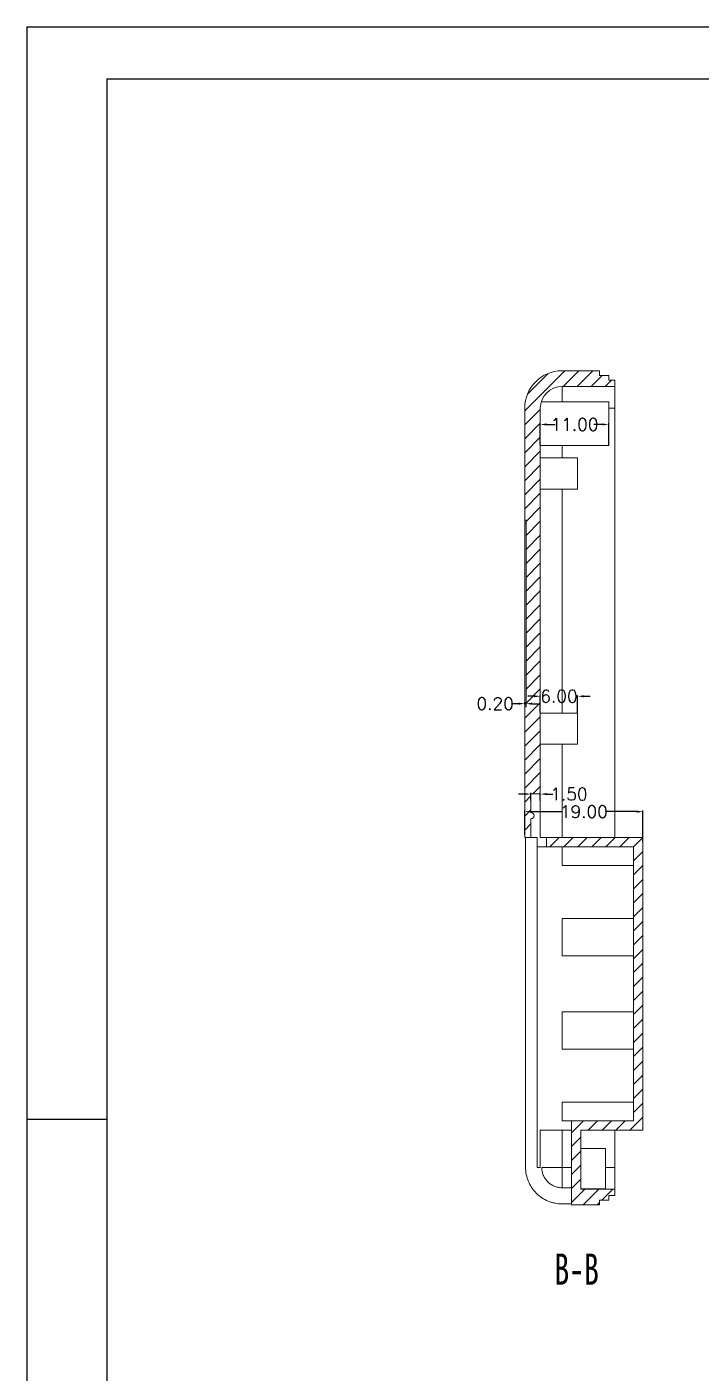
# Model space of a CAD drawing. Header units: inches. Extents: x 1209 to 2667, y 1126 to 1477.
# Drawn here: x 1209.4 to 1317.7, y 1260.5 to 1476.8 of the extents above; entities that cross this region are included whole.
import ezdxf

# ---------------------------------------------------------------- set-up
doc = ezdxf.new("R2010")
doc.units = ezdxf.units.IN
doc.header["$LTSCALE"] = 15
doc.styles.add('SLDTEXTSTYLE6', font='TXT', dxfattribs={"width": 0.7})
doc.styles.get("Standard").update_dxf_attribs({"font": 'txt', "bigfont": 'gbcbig.shx'})
doc.dimstyles.new('2.5', dxfattribs={"dimtxt": 2, "dimasz": 1, "dimexe": 0.18, "dimexo": 0.0625, "dimgap": 0.09, "dimtad": 0, "dimtih": 1, "dimtoh": 1, "dimzin": 0, "dimdsep": 46, "dimtxsty": 'Standard', "dimcen": 1, "dimadec": 0, "dimazin": 2, "dimtfac": 1, "dimtofl": 0, "dimtmove": 0, "dimatfit": 3, "dimfxl": 0, "dimtolj": 1, "dimtzin": 0, "dimarcsym": 0})

# ---------------------------------------------------------------- blocks, each defined once
blk = doc.blocks.new('*D118')
at = {"color": 0, "lineweight": -2, "transparency": 16777216}
for p, q in [((1290.88, 1369.25), (1289.88, 1369.25)), ((1291.88, 1366.62), (1291.88, 1369.43)), ((1297.88, 1366.62), (1297.88, 1369.43)), ((1298.88, 1369.25), (1299.88, 1369.25))]:
    blk.add_line(p, q, dxfattribs=at)
at = {"color": 0, "transparency": 16777216}
for points in [[(1290.88, 1369.42), (1290.88, 1369.08), (1291.88, 1369.25)], [(1298.88, 1369.42), (1298.88, 1369.08), (1297.88, 1369.25)]]:
    blk.add_solid(points, dxfattribs=at)
at = {"layer": 'Defpoints', "color": 0, "transparency": 16777216}
for p in [(1291.88, 1369.25), (1291.88, 1366.55), (1297.88, 1366.55)]:
    blk.add_point(p, dxfattribs=at)
at = {"color": 0, "transparency": 16777216, "insert": (1294.88, 1369.25), "char_height": 2, "attachment_point": 5}
blk.add_mtext('\\A1;6.00', dxfattribs=at)
blk = doc.blocks.new('*D119')
at = {"color": 0, "lineweight": -2, "transparency": 16777216}
for p, q in [((1288.38, 1368.06), (1287.38, 1368.06)), ((1289.38, 1367.93), (1289.38, 1368.24)), ((1289.58, 1367.93), (1289.58, 1368.24)), ((1290.58, 1368.06), (1291.58, 1368.06))]:
    blk.add_line(p, q, dxfattribs=at)
at = {"color": 0, "transparency": 16777216}
for points in [[(1288.38, 1368.23), (1288.38, 1367.89), (1289.38, 1368.06)], [(1290.58, 1368.23), (1290.58, 1367.89), (1289.58, 1368.06)]]:
    blk.add_solid(points, dxfattribs=at)
at = {"layer": 'Defpoints', "color": 0, "transparency": 16777216}
for p in [(1289.38, 1368.06), (1289.38, 1367.87), (1289.58, 1367.87)]:
    blk.add_point(p, dxfattribs=at)
at = {"color": 0, "transparency": 16777216, "insert": (1284.62, 1368.06), "char_height": 2, "attachment_point": 5}
blk.add_mtext('\\A1;0.20', dxfattribs=at)
blk = doc.blocks.new('*D120')
at = {"color": 0, "lineweight": -2, "transparency": 16777216}
for p, q in [((1291.88, 1409.59), (1291.88, 1413.11)), ((1292.88, 1412.93), (1294.29, 1412.93)), ((1301.88, 1412.93), (1300.47, 1412.93)), ((1302.88, 1409.59), (1302.88, 1413.11))]:
    blk.add_line(p, q, dxfattribs=at)
at = {"color": 0, "transparency": 16777216}
for points in [[(1292.88, 1413.1), (1292.88, 1412.77), (1291.88, 1412.93)], [(1301.88, 1413.1), (1301.88, 1412.77), (1302.88, 1412.93)]]:
    blk.add_solid(points, dxfattribs=at)
at = {"layer": 'Defpoints', "color": 0, "transparency": 16777216}
for p in [(1291.88, 1412.93), (1291.88, 1409.53), (1302.88, 1409.53)]:
    blk.add_point(p, dxfattribs=at)
at = {"color": 0, "transparency": 16777216, "insert": (1297.38, 1412.93), "char_height": 2, "attachment_point": 5}
blk.add_mtext('\\A1;11.00', dxfattribs=at)
blk = doc.blocks.new('*D121')
at = {"color": 0, "lineweight": -2, "transparency": 16777216}
for p, q in [((1289.38, 1347.05), (1289.38, 1350.89)), ((1290.38, 1350.71), (1295.46, 1350.71)), ((1307.38, 1350.71), (1302.3, 1350.71)), ((1308.38, 1345.88), (1308.38, 1350.89))]:
    blk.add_line(p, q, dxfattribs=at)
at = {"color": 0, "transparency": 16777216}
for points in [[(1290.38, 1350.88), (1290.38, 1350.54), (1289.38, 1350.71)], [(1307.38, 1350.88), (1307.38, 1350.54), (1308.38, 1350.71)]]:
    blk.add_solid(points, dxfattribs=at)
at = {"layer": 'Defpoints', "color": 0, "transparency": 16777216}
for p in [(1308.38, 1350.71), (1289.38, 1346.98), (1308.38, 1345.82)]:
    blk.add_point(p, dxfattribs=at)
at = {"color": 0, "transparency": 16777216, "insert": (1298.88, 1350.71), "char_height": 2, "attachment_point": 5}
blk.add_mtext('\\A1;19.00', dxfattribs=at)
blk = doc.blocks.new('*D224')
at = {"color": 0, "lineweight": -2, "transparency": 16777216}
for p, q in [((1289.38, 1353.54), (1288.38, 1353.54)), ((1290.38, 1352.48), (1290.38, 1353.72)), ((1291.88, 1352.48), (1291.88, 1353.72)), ((1292.88, 1353.54), (1293.88, 1353.54))]:
    blk.add_line(p, q, dxfattribs=at)
at = {"color": 0, "transparency": 16777216}
for points in [[(1289.38, 1353.7), (1289.38, 1353.37), (1290.38, 1353.54)], [(1292.88, 1353.7), (1292.88, 1353.37), (1291.88, 1353.54)]]:
    blk.add_solid(points, dxfattribs=at)
at = {"layer": 'Defpoints', "color": 0, "transparency": 16777216}
for p in [(1290.38, 1352.42), (1291.88, 1353.54), (1291.88, 1352.42)]:
    blk.add_point(p, dxfattribs=at)
at = {"color": 0, "transparency": 16777216, "insert": (1296.47, 1353.54), "char_height": 2, "attachment_point": 5}
blk.add_mtext('\\A1;1.50', dxfattribs=at)

msp = doc.modelspace()

# ---------------------------------------------------------------- hatches: boundary and pattern name
at = {"linetype": 'Continuous', "lineweight": 0}
h = msp.add_hatch(dxfattribs=at)
h.set_pattern_fill('ANSI31', color=4, scale=0.5, style=0)
edge = h.paths.add_edge_path(flags=0)
edge.add_line((1302.881, 1420.803), (1301.381, 1420.803))
edge.add_line((1301.381, 1420.803), (1301.381, 1421.553))
edge.add_line((1301.381, 1421.553), (1295.381, 1421.553))
edge.add_arc((1295.381, 1415.553), 6, 90, 180)
edge.add_line((1289.381, 1415.553), (1289.381, 1397.553))
edge.add_line((1289.381, 1397.553), (1289.581, 1397.553))
edge.add_line((1289.581, 1397.553), (1289.581, 1367.553))
edge.add_line((1289.581, 1367.553), (1289.381, 1367.553))
edge.add_line((1289.381, 1367.553), (1289.381, 1346.553))
edge.add_line((1289.381, 1346.553), (1290.381, 1346.553))
edge.add_line((1290.381, 1346.553), (1290.381, 1349.553))
edge.add_arc((1290.381, 1350.053), 0.5, 270, 450)
edge.add_line((1290.381, 1350.553), (1290.381, 1353.553))
edge.add_line((1290.381, 1353.553), (1291.881, 1353.553))
edge.add_line((1291.881, 1353.553), (1291.881, 1415.553))
edge.add_arc((1295.381, 1415.553), 3.5, 90, 180, ccw=False)
edge.add_line((1295.381, 1419.053), (1303.881, 1419.053))
edge.add_line((1303.881, 1419.053), (1303.881, 1420.053))
edge.add_line((1303.881, 1420.053), (1302.881, 1420.053))
edge.add_line((1302.881, 1420.053), (1302.881, 1420.803))
h = msp.add_hatch(dxfattribs=at)
h.set_pattern_fill('ANSI31', color=4, scale=0.5, style=0)
h.paths.add_polyline_path([(1296.881, 1287.553), (1301.381, 1287.553), (1301.381, 1288.303), (1302.881, 1288.303), (1302.881, 1289.053), (1303.881, 1289.053), (1303.881, 1290.053), (1298.381, 1290.053), (1298.381, 1299.553), (1308.381, 1299.553), (1308.381, 1346.553), (1292.881, 1346.553), (1292.881, 1345.053), (1306.881, 1345.053), (1306.881, 1301.053), (1296.881, 1301.053)], flags=0)

# ---------------------------------------------------------------- linework, layer by layer
for p, q in [((1209.355, 1476.808), (1705.984, 1476.808)), ((1209.355, 1476.808), (1209.355, 1125.657)), ((1222.205, 1468.448), (1697.623, 1468.448)), ((1222.205, 1468.448), (1222.205, 1134.017)), ((1222.205, 1301.232), (1209.355, 1301.232)), ((1209.355, 1288.227), (1209.355, 1125.657))]:
    msp.add_line(p, q)
at = {"color": 7, "linetype": 'Continuous', "lineweight": 15}
for p, q in [((1295.381, 1421.553), (1301.381, 1421.553)), ((1301.381, 1420.803), (1301.381, 1421.553)), ((1295.381, 1419.053), (1303.881, 1419.053)), ((1302.881, 1420.803), (1301.381, 1420.803)), ((1302.881, 1420.053), (1302.881, 1420.803)), ((1303.881, 1420.053), (1302.881, 1420.053)), ((1303.881, 1419.053), (1303.881, 1420.053)), ((1303.881, 1419.053), (1303.881, 1415.553)), ((1289.381, 1397.553), (1289.381, 1415.553)), ((1291.881, 1353.553), (1291.881, 1415.553)), ((1302.881, 1416.553), (1292.027, 1416.553)), ((1302.881, 1416.553), (1302.881, 1413.053)), ((1303.881, 1346.553), (1303.881, 1415.553)), ((1302.881, 1413.053), (1302.881, 1409.553)), ((1291.881, 1409.553), (1302.881, 1409.553)), ((1297.881, 1407.553), (1291.881, 1407.553)), ((1297.881, 1407.553), (1297.881, 1405.053)), ((1297.881, 1405.053), (1297.881, 1402.553)), ((1291.881, 1402.553), (1297.881, 1402.553)), ((1289.581, 1397.553), (1289.381, 1397.553)), ((1289.381, 1397.553), (1289.381, 1397.053)), ((1289.581, 1397.553), (1289.581, 1367.553)), ((1289.381, 1397.053), (1289.581, 1397.053)), ((1289.381, 1397.053), (1289.381, 1368.053)), ((1289.581, 1368.053), (1289.381, 1368.053)), ((1289.381, 1368.053), (1289.381, 1367.553)), ((1289.381, 1346.553), (1289.381, 1367.553)), ((1289.381, 1367.553), (1289.581, 1367.553)), ((1297.881, 1366.553), (1291.881, 1366.553)), ((1297.881, 1366.553), (1297.881, 1364.053)), ((1297.881, 1364.053), (1297.881, 1361.553)), ((1291.881, 1361.553), (1297.881, 1361.553)), ((1290.381, 1353.553), (1290.381, 1350.553)), ((1291.881, 1353.553), (1290.381, 1353.553)), ((1291.881, 1353.553), (1291.881, 1346.553)), ((1290.381, 1349.553), (1290.381, 1346.553)), ((1290.381, 1346.553), (1289.381, 1346.553)), ((1289.512, 1293.553), (1289.512, 1346.553)), ((1291.381, 1346.553), (1290.381, 1346.553)), ((1291.381, 1345.053), (1291.381, 1346.553)), ((1291.881, 1346.553), (1292.881, 1346.553)), ((1292.881, 1345.053), (1292.881, 1346.553)), ((1292.881, 1346.553), (1308.381, 1346.553)), ((1308.381, 1299.553), (1308.381, 1346.553)), ((1292.881, 1345.053), (1291.381, 1345.053)), ((1291.381, 1293.553), (1291.381, 1345.053)), ((1306.881, 1345.053), (1292.881, 1345.053)), ((1295.381, 1342.053), (1295.381, 1345.053)), ((1306.881, 1301.053), (1306.881, 1345.053)), ((1306.881, 1342.053), (1295.381, 1342.053)), ((1295.381, 1333.553), (1295.381, 1327.553)), ((1306.881, 1333.553), (1295.381, 1333.553)), ((1295.381, 1327.553), (1306.881, 1327.553)), ((1295.381, 1318.553), (1295.381, 1312.553)), ((1306.881, 1318.553), (1295.381, 1318.553)), ((1295.381, 1312.553), (1306.881, 1312.553)), ((1295.381, 1301.053), (1295.381, 1304.053)), ((1306.881, 1304.053), (1295.381, 1304.053)), ((1295.381, 1301.053), (1296.881, 1301.053)), ((1296.881, 1301.053), (1296.881, 1287.553)), ((1306.881, 1301.053), (1296.881, 1301.053)), ((1291.881, 1299.553), (1291.881, 1293.553)), ((1296.881, 1299.553), (1291.881, 1299.553)), ((1298.381, 1299.553), (1298.381, 1290.053)), ((1308.381, 1299.553), (1298.381, 1299.553)), ((1303.881, 1293.553), (1303.881, 1299.553)), ((1302.381, 1296.603), (1298.381, 1296.603)), ((1302.381, 1296.603), (1302.381, 1293.353)), ((1291.881, 1293.553), (1291.381, 1293.553)), ((1295.381, 1293.553), (1292.112, 1293.553)), ((1295.381, 1290.284), (1295.381, 1293.553)), ((1303.881, 1290.053), (1303.881, 1293.553)), ((1302.381, 1293.353), (1302.381, 1290.103)), ((1295.381, 1290.284), (1296.881, 1290.284)), ((1298.381, 1290.103), (1302.381, 1290.103)), ((1303.881, 1290.053), (1298.381, 1290.053)), ((1303.881, 1289.053), (1303.881, 1290.053)), ((1295.381, 1287.685), (1296.881, 1287.685)), ((1296.881, 1287.553), (1301.381, 1287.553)), ((1301.381, 1288.303), (1302.881, 1288.303)), ((1301.381, 1287.553), (1301.381, 1288.303)), ((1302.881, 1289.053), (1303.881, 1289.053)), ((1302.881, 1288.303), (1302.881, 1289.053))]:
    msp.add_line(p, q, dxfattribs=at)
at = {"color": 8, "linetype": 'Continuous', "lineweight": 15}
for p, q in [((1295.381, 1416.553), (1295.381, 1419.053)), ((1303.881, 1415.553), (1302.881, 1415.553)), ((1295.381, 1407.553), (1295.381, 1409.553)), ((1295.381, 1366.553), (1295.381, 1402.553)), ((1295.381, 1346.553), (1295.381, 1361.553)), ((1295.381, 1293.553), (1295.381, 1299.553)), ((1296.881, 1293.553), (1295.381, 1293.553)), ((1303.881, 1293.553), (1302.381, 1293.553))]:
    msp.add_line(p, q, dxfattribs=at)
at = {"color": 7, "linetype": 'Continuous', "lineweight": 15}
for centre, radius, start, end in [((1295.381, 1415.553), 6, 90, 180), ((1295.381, 1415.553), 3.5, 90, 180), ((1290.381, 1350.053), 0.5, 270, 90)]:
    msp.add_arc(centre, radius, start, end, dxfattribs=at)
for points, knots in [([(1295.381, 1287.685), (1294.993, 1287.685), (1294.612, 1287.723), (1294.05, 1287.835), (1293.864, 1287.881), (1293.496, 1287.993), (1293.313, 1288.058), (1292.78, 1288.279), (1292.443, 1288.459), (1291.805, 1288.884), (1291.503, 1289.132), (1290.962, 1289.673), (1290.719, 1289.968), (1290.397, 1290.449), (1290.297, 1290.615), (1290.116, 1290.954), (1290.034, 1291.126), (1289.815, 1291.656), (1289.702, 1292.025), (1289.55, 1292.783), (1289.512, 1293.166), (1289.512, 1293.553)], [0, 0, 0, 0, 0.125, 0.125, 0.1875, 0.1875, 0.25, 0.25, 0.375, 0.375, 0.5, 0.5, 0.625, 0.625, 0.6875, 0.6875, 0.75, 0.75, 0.875, 0.875, 1, 1, 1, 1]), ([(1292.112, 1293.553), (1292.112, 1293.338), (1292.133, 1293.125), (1292.216, 1292.708), (1292.279, 1292.5), (1292.442, 1292.104), (1292.543, 1291.917), (1292.78, 1291.562), (1292.918, 1291.393), (1293.219, 1291.092), (1293.383, 1290.956), (1293.74, 1290.717), (1293.931, 1290.616), (1294.324, 1290.453), (1294.529, 1290.39), (1294.951, 1290.305), (1295.165, 1290.284), (1295.381, 1290.284)], [0, 0, 0, 0, 0.125, 0.125, 0.25, 0.25, 0.375, 0.375, 0.5, 0.5, 0.625, 0.625, 0.75, 0.75, 0.875, 0.875, 1, 1, 1, 1])]:
    msp.add_open_spline(points, degree=3, knots=knots, dxfattribs=at)

# ---------------------------------------------------------------- texts
at = {"color": 7, "linetype": 'Continuous', "insert": (1294.15, 1279.709), "char_height": 5, "attachment_point": 1, "style": 'SLDTEXTSTYLE6'}
msp.add_mtext('B-B', dxfattribs=at)

# ---------------------------------------------------------------- dimensions: what is measured, and where the dimension line sits
for base, p1, p2, picture, middle in [((1291.881, 1412.933), (1302.881, 1409.532), (1291.881, 1409.532), '*D120', (1297.381, 1412.933)), ((1289.381, 1368.06), (1289.581, 1367.87), (1289.381, 1367.87), '*D119', (1284.624, 1368.06)), ((1291.881, 1369.251), (1297.881, 1366.553), (1291.881, 1366.553), '*D118', (1294.881, 1369.251)), ((1291.881, 1353.538), (1290.381, 1352.417), (1291.881, 1352.417), '*D224', (1296.471, 1353.538)), ((1308.381, 1350.712), (1289.381, 1346.984), (1308.381, 1345.815), '*D121', (1298.881, 1350.712))]:
    dim = msp.add_linear_dim(base=base, p1=p1, p2=p2, dimstyle='2.5')
    dim.commit()
    dim.dimension.update_dxf_attribs({"geometry": picture, "text_midpoint": middle})

doc.saveas('drawing.dxf')
